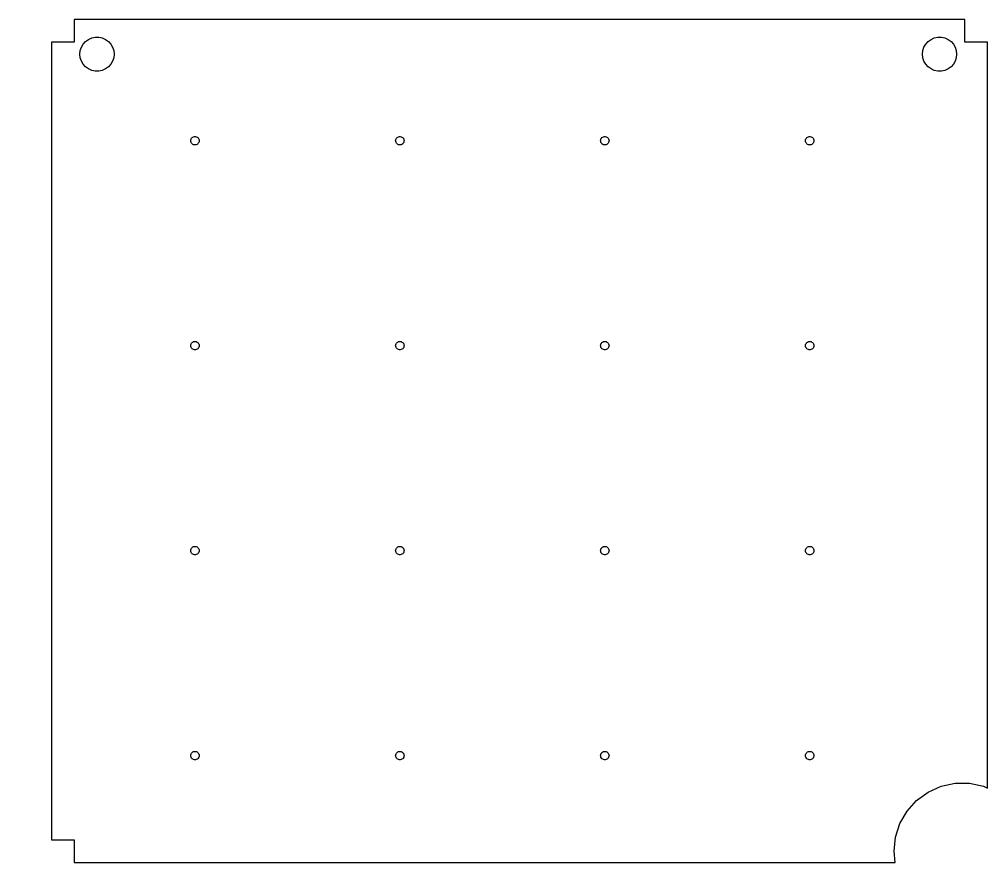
# Model space of a CAD drawing. Extents: x -12 to 1202, y 0 to 370.
# Drawn here: x -12.2 to 412.5, y 0.1 to 369.9 of the extents above; entities that cross this region are included whole.
import ezdxf

# ---------------------------------------------------------------- set-up
doc = ezdxf.new("R2010")
doc.units = 0
doc.layers.add('Layer_1', color=7, linetype='CONTINUOUS')

msp = doc.modelspace()

# ---------------------------------------------------------------- linework, layer by layer
at = {"layer": 'Layer_1', "color": 7}
for points in [[(371.443594, 5.125531), (372.098755, 11.35451), (374.034394, 17.311154), (377.165553, 22.735271), (381.357479, 27.389795), (386.425255, 31.071287), (392.14724, 33.61878), (398.274752, 34.920911), (404.539106, 34.920911), (410.666618, 33.61878), (412.496344, 32.803969), (412.496344, 359.916448), (402.508588, 359.916448), (402.508588, 369.902937), (11.883521, 369.902937), (11.883521, 359.916448), (1.895718, 359.916448), (1.895718, 10.118774), (11.883521, 10.118774), (11.883521, 0.132288), (371.968951, 0.132288)], [(21.08826, 347.204637), (19.556516, 347.530408), (18.125863, 348.167512), (16.858927, 349.087264), (15.81109, 350.251722), (15.028061, 351.606883), (14.544154, 353.096887), (14.380324, 354.653743), (14.544154, 356.210678), (15.028061, 357.700642), (15.81109, 359.055801), (16.858927, 360.220261), (18.125863, 361.140014), (19.556516, 361.77712), (21.08826, 362.102888), (22.654318, 362.102888), (24.186063, 361.77712), (25.616718, 361.140014), (26.883651, 360.220261), (27.931491, 359.055801), (28.71452, 357.700642), (29.198427, 356.210678), (29.362257, 354.653743), (29.198427, 353.096887), (28.71452, 351.606883), (27.931491, 350.251722), (26.883651, 349.087264), (25.616718, 348.167512), (24.186063, 347.530408), (22.654318, 347.204637)], [(390.636125, 347.204637), (389.103976, 347.530408), (387.673718, 348.167512), (386.407263, 349.087264), (385.358561, 350.251722), (384.5755, 351.606883), (384.092106, 353.096887), (383.928276, 354.653743), (384.092106, 356.210678), (384.5755, 357.700642), (385.358561, 359.055801), (386.407263, 360.220261), (387.673718, 361.140014), (389.103976, 361.77712), (390.636125, 362.102888), (392.202167, 362.102888), (393.73429, 361.77712), (395.164575, 361.140014), (396.431029, 360.220261), (397.479732, 359.055801), (398.262766, 357.700642), (398.74616, 356.210678), (398.90999, 354.653743), (398.74616, 353.096887), (398.262766, 351.606883), (397.479732, 350.251722), (396.431029, 349.087264), (395.164575, 348.167512), (393.73429, 347.530408), (392.202167, 347.204637)], [(64.625569, 314.867273), (64.247736, 314.948152), (63.894782, 315.104613), (63.582225, 315.331368), (63.323639, 315.618968), (63.130367, 315.953431), (63.011076, 316.320017), (62.970677, 316.704516), (63.011076, 317.088978), (63.130367, 317.455565), (63.323639, 317.790027), (63.582225, 318.077627), (63.894782, 318.304381), (64.247736, 318.460843), (64.625569, 318.541722), (65.011895, 318.541722), (65.389726, 318.460843), (65.742677, 318.304381), (66.055243, 318.077627), (66.313823, 317.790027), (66.50672, 317.455565), (66.626004, 317.088978), (66.666406, 316.704516), (66.626004, 316.320017), (66.50672, 315.953431), (66.313823, 315.618968), (66.055243, 315.331368), (65.742677, 315.104613), (65.389726, 314.948152), (65.011895, 314.867273)], [(154.516005, 314.867273), (154.137455, 314.948152), (153.784877, 315.104613), (153.472317, 315.331368), (153.213737, 315.618968), (153.020837, 315.953431), (152.900795, 316.320017), (152.860796, 316.704516), (152.900795, 317.088978), (153.020837, 317.455565), (153.213737, 317.790027), (153.472317, 318.077627), (153.784877, 318.304381), (154.137455, 318.460843), (154.516005, 318.541722), (154.901527, 318.541722), (155.280048, 318.460843), (155.632616, 318.304381), (155.945186, 318.077627), (156.203766, 317.790027), (156.396666, 317.455565), (156.516327, 317.088978), (156.556326, 316.704516), (156.516327, 316.320017), (156.396666, 315.953431), (156.203766, 315.618968), (155.945186, 315.331368), (155.632616, 315.104613), (155.280048, 314.948152), (154.901527, 314.867273)], [(244.406026, 314.867273), (244.027486, 314.948152), (243.674897, 315.104613), (243.362337, 315.331368), (243.103757, 315.618968), (242.910857, 315.953431), (242.790816, 316.320017), (242.750816, 316.704516), (242.790816, 317.088978), (242.910857, 317.455565), (243.103757, 317.790027), (243.362337, 318.077627), (243.674897, 318.304381), (244.027486, 318.460843), (244.406026, 318.541722), (244.791555, 318.541722), (245.170066, 318.460843), (245.522636, 318.304381), (245.835207, 318.077627), (246.093787, 317.790027), (246.286687, 317.455565), (246.406347, 317.088978), (246.446347, 316.704516), (246.406347, 316.320017), (246.286687, 315.953431), (246.093787, 315.618968), (245.835207, 315.331368), (245.522636, 315.104613), (245.170066, 314.948152), (244.791555, 314.867273)], [(334.296041, 314.867273), (333.917502, 314.948152), (333.564918, 315.104613), (333.252339, 315.331368), (332.993762, 315.618968), (332.800854, 315.953431), (332.681183, 316.320017), (332.641205, 316.704516), (332.681183, 317.088978), (332.800854, 317.455565), (332.993762, 317.790027), (333.252339, 318.077627), (333.564918, 318.304381), (333.917502, 318.460843), (334.296041, 318.541722), (334.681565, 318.541722), (335.060078, 318.460843), (335.412636, 318.304381), (335.725214, 318.077627), (335.983818, 317.790027), (336.176699, 317.455565), (336.296344, 317.088978), (336.336349, 316.704516), (336.296344, 316.320017), (336.176699, 315.953431), (335.983818, 315.618968), (335.725214, 315.331368), (335.412636, 315.104613), (335.060078, 314.948152), (334.681565, 314.867273)], [(-12.170833, 315.988097)], [(64.625569, 224.988648), (64.247736, 225.069528), (63.894782, 225.22599), (63.582225, 225.452743), (63.323639, 225.74034), (63.130367, 226.074805), (63.011076, 226.441393), (62.970677, 226.825891), (63.011076, 227.210354), (63.130367, 227.57694), (63.323639, 227.911402), (63.582225, 228.198999), (63.894782, 228.425757), (64.247736, 228.582219), (64.625569, 228.663094), (65.011895, 228.663094), (65.389726, 228.582219), (65.742677, 228.425757), (66.055243, 228.198999), (66.313823, 227.911402), (66.50672, 227.57694), (66.626004, 227.210354), (66.666406, 226.825891), (66.626004, 226.441393), (66.50672, 226.074805), (66.313823, 225.74034), (66.055243, 225.452743), (65.742677, 225.22599), (65.389726, 225.069528), (65.011895, 224.988648)], [(154.516005, 224.988648), (154.137455, 225.069528), (153.784877, 225.22599), (153.472317, 225.452743), (153.213737, 225.74034), (153.020837, 226.074805), (152.900795, 226.441393), (152.860796, 226.825891), (152.900795, 227.210354), (153.020837, 227.57694), (153.213737, 227.911402), (153.472317, 228.198999), (153.784877, 228.425757), (154.137455, 228.582219), (154.516005, 228.663094), (154.901527, 228.663094), (155.280048, 228.582219), (155.632616, 228.425757), (155.945186, 228.198999), (156.203766, 227.911402), (156.396666, 227.57694), (156.516327, 227.210354), (156.556326, 226.825891), (156.516327, 226.441393), (156.396666, 226.074805), (156.203766, 225.74034), (155.945186, 225.452743), (155.632616, 225.22599), (155.280048, 225.069528), (154.901527, 224.988648)], [(244.406026, 224.988648), (244.027486, 225.069528), (243.674897, 225.22599), (243.362337, 225.452743), (243.103757, 225.74034), (242.910857, 226.074805), (242.790816, 226.441393), (242.750816, 226.825891), (242.790816, 227.210354), (242.910857, 227.57694), (243.103757, 227.911402), (243.362337, 228.198999), (243.674897, 228.425757), (244.027486, 228.582219), (244.406026, 228.663094), (244.791555, 228.663094), (245.170066, 228.582219), (245.522636, 228.425757), (245.835207, 228.198999), (246.093787, 227.911402), (246.286687, 227.57694), (246.406347, 227.210354), (246.446347, 226.825891), (246.406347, 226.441393), (246.286687, 226.074805), (246.093787, 225.74034), (245.835207, 225.452743), (245.522636, 225.22599), (245.170066, 225.069528), (244.791555, 224.988648)], [(334.296041, 224.988648), (333.917502, 225.069528), (333.564918, 225.22599), (333.252339, 225.452743), (332.993762, 225.74034), (332.800854, 226.074805), (332.681183, 226.441393), (332.641205, 226.825891), (332.681183, 227.210354), (332.800854, 227.57694), (332.993762, 227.911402), (333.252339, 228.198999), (333.564918, 228.425757), (333.917502, 228.582219), (334.296041, 228.663094), (334.681565, 228.663094), (335.060078, 228.582219), (335.412636, 228.425757), (335.725214, 228.198999), (335.983818, 227.911402), (336.176699, 227.57694), (336.296344, 227.210354), (336.336349, 226.825891), (336.296344, 226.441393), (336.176699, 226.074805), (335.983818, 225.74034), (335.725214, 225.452743), (335.412636, 225.22599), (335.060078, 225.069528), (334.681565, 224.988648)], [(64.625569, 135.109981), (64.247736, 135.19088), (63.894782, 135.347338), (63.582225, 135.574099), (63.323639, 135.861699), (63.130367, 136.196159), (63.011076, 136.562739), (62.970677, 136.947239), (63.011076, 137.33174), (63.130367, 137.698331), (63.323639, 138.03279), (63.582225, 138.32039), (63.894782, 138.547151), (64.247736, 138.70361), (64.625569, 138.784509), (65.011895, 138.784509), (65.389726, 138.70361), (65.742677, 138.547151), (66.055243, 138.32039), (66.313823, 138.03279), (66.50672, 137.698331), (66.626004, 137.33174), (66.666406, 136.947239), (66.626004, 136.562739), (66.50672, 136.196159), (66.313823, 135.861699), (66.055243, 135.574099), (65.742677, 135.347338), (65.389726, 135.19088), (65.011895, 135.109981)], [(154.516005, 135.109981), (154.137455, 135.19088), (153.784877, 135.347338), (153.472317, 135.574099), (153.213737, 135.861699), (153.020837, 136.196159), (152.900795, 136.562739), (152.860796, 136.947239), (152.900795, 137.33174), (153.020837, 137.698331), (153.213737, 138.03279), (153.472317, 138.32039), (153.784877, 138.547151), (154.137455, 138.70361), (154.516005, 138.784509), (154.901527, 138.784509), (155.280048, 138.70361), (155.632616, 138.547151), (155.945186, 138.32039), (156.203766, 138.03279), (156.396666, 137.698331), (156.516327, 137.33174), (156.556326, 136.947239), (156.516327, 136.562739), (156.396666, 136.196159), (156.203766, 135.861699), (155.945186, 135.574099), (155.632616, 135.347338), (155.280048, 135.19088), (154.901527, 135.109981)], [(244.406026, 135.109981), (244.027486, 135.19088), (243.674897, 135.347338), (243.362337, 135.574099), (243.103757, 135.861699), (242.910857, 136.196159), (242.790816, 136.562739), (242.750816, 136.947239), (242.790816, 137.33174), (242.910857, 137.698331), (243.103757, 138.03279), (243.362337, 138.32039), (243.674897, 138.547151), (244.027486, 138.70361), (244.406026, 138.784509), (244.791555, 138.784509), (245.170066, 138.70361), (245.522636, 138.547151), (245.835207, 138.32039), (246.093787, 138.03279), (246.286687, 137.698331), (246.406347, 137.33174), (246.446347, 136.947239), (246.406347, 136.562739), (246.286687, 136.196159), (246.093787, 135.861699), (245.835207, 135.574099), (245.522636, 135.347338), (245.170066, 135.19088), (244.791555, 135.109981)], [(334.296041, 135.109981), (333.917502, 135.19088), (333.564918, 135.347338), (333.252339, 135.574099), (332.993762, 135.861699), (332.800854, 136.196159), (332.681183, 136.562739), (332.641205, 136.947239), (332.681183, 137.33174), (332.800854, 137.698331), (332.993762, 138.03279), (333.252339, 138.32039), (333.564918, 138.547151), (333.917502, 138.70361), (334.296041, 138.784509), (334.681565, 138.784509), (335.060078, 138.70361), (335.412636, 138.547151), (335.725214, 138.32039), (335.983818, 138.03279), (336.176699, 137.698331), (336.296344, 137.33174), (336.336349, 136.947239), (336.296344, 136.562739), (336.176699, 136.196159), (335.983818, 135.861699), (335.725214, 135.574099), (335.412636, 135.347338), (335.060078, 135.19088), (334.681565, 135.109981)], [(64.625569, 45.231472), (64.247736, 45.311969), (63.894782, 45.468809), (63.582225, 45.69594), (63.323639, 45.98278), (63.130367, 46.317253), (63.011076, 46.68459), (62.970677, 47.06867), (63.011076, 47.45276), (63.130367, 47.820102), (63.323639, 48.154562), (63.582225, 48.44141), (63.894782, 48.668161), (64.247736, 48.825003), (64.625569, 48.9055), (65.011895, 48.9055), (65.389726, 48.825003), (65.742677, 48.668161), (66.055243, 48.44141), (66.313823, 48.154562), (66.50672, 47.820102), (66.626004, 47.45276), (66.666406, 47.06867), (66.626004, 46.68459), (66.50672, 46.317253), (66.313823, 45.98278), (66.055243, 45.69594), (65.742677, 45.468809), (65.389726, 45.311969), (65.011895, 45.231472)], [(154.516005, 45.231472), (154.137455, 45.311969), (153.784877, 45.468809), (153.472317, 45.69594), (153.213737, 45.98278), (153.020837, 46.317253), (152.900795, 46.68459), (152.860796, 47.06867), (152.900795, 47.45276), (153.020837, 47.820102), (153.213737, 48.154562), (153.472317, 48.44141), (153.784877, 48.668161), (154.137455, 48.825003), (154.516005, 48.9055), (154.901527, 48.9055), (155.280048, 48.825003), (155.632616, 48.668161), (155.945186, 48.44141), (156.203766, 48.154562), (156.396666, 47.820102), (156.516327, 47.45276), (156.556326, 47.06867), (156.516327, 46.68459), (156.396666, 46.317253), (156.203766, 45.98278), (155.945186, 45.69594), (155.632616, 45.468809), (155.280048, 45.311969), (154.901527, 45.231472)], [(244.406026, 45.231472), (244.027486, 45.311969), (243.674897, 45.468809), (243.362337, 45.69594), (243.103757, 45.98278), (242.910857, 46.317253), (242.790816, 46.68459), (242.750816, 47.06867), (242.790816, 47.45276), (242.910857, 47.820102), (243.103757, 48.154562), (243.362337, 48.44141), (243.674897, 48.668161), (244.027486, 48.825003), (244.406026, 48.9055), (244.791555, 48.9055), (245.170066, 48.825003), (245.522636, 48.668161), (245.835207, 48.44141), (246.093787, 48.154562), (246.286687, 47.820102), (246.406347, 47.45276), (246.446347, 47.06867), (246.406347, 46.68459), (246.286687, 46.317253), (246.093787, 45.98278), (245.835207, 45.69594), (245.522636, 45.468809), (245.170066, 45.311969), (244.791555, 45.231472)], [(334.296041, 45.231472), (333.917502, 45.311969), (333.564918, 45.468809), (333.252339, 45.69594), (332.993762, 45.98278), (332.800854, 46.317253), (332.681183, 46.68459), (332.641205, 47.06867), (332.681183, 47.45276), (332.800854, 47.820102), (332.993762, 48.154562), (333.252339, 48.44141), (333.564918, 48.668161), (333.917502, 48.825003), (334.296041, 48.9055), (334.681565, 48.9055), (335.060078, 48.825003), (335.412636, 48.668161), (335.725214, 48.44141), (335.983818, 48.154562), (336.176699, 47.820102), (336.296344, 47.45276), (336.336349, 47.06867), (336.296344, 46.68459), (336.176699, 46.317253), (335.983818, 45.98278), (335.725214, 45.69594), (335.412636, 45.468809), (335.060078, 45.311969), (334.681565, 45.231472)]]:
    msp.add_lwpolyline(points, close=True, dxfattribs=at)

doc.saveas('drawing.dxf')
